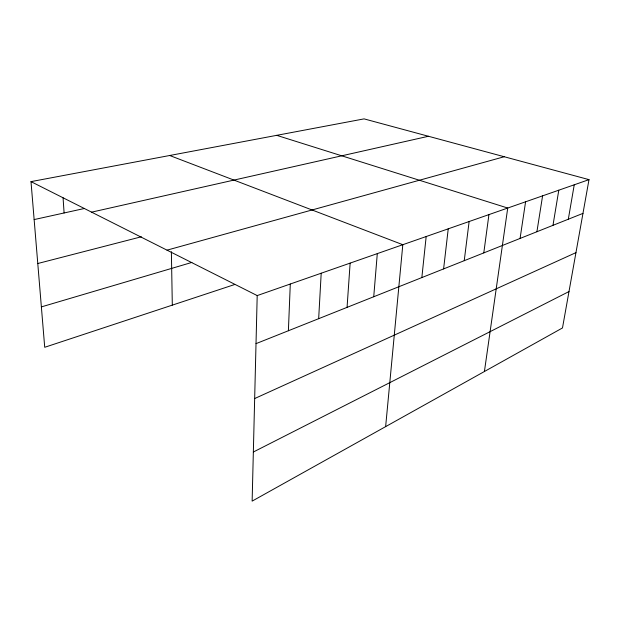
<?xml version="1.0" encoding="UTF-8"?>
<svg xmlns="http://www.w3.org/2000/svg" width="620" height="620" viewBox="0 0 620 620"><rect width="100%" height="100%" fill="white"/><g stroke="black" fill="none" stroke-linecap="round" stroke-linejoin="round"><path stroke-width="0.93" d="M31 181.629L257.199 295.585L252.138 501.123L562.487 327.949L589 179.637L364.079 118.877L31 181.629L44.718 347.285L234.701 284.51M288.385 330.755L290.292 284.022M318.665 318.688L321.199 273.219M347.06 307.373L350.137 263.105M373.736 296.748L377.293 253.619M385.64 426.63L402.814 244.699L169.694 155.504M421.848 277.574L426.173 236.538M443.61 268.902L448.237 228.827M464.233 260.687L469.131 221.526M483.794 252.898L488.932 214.605M484.414 371.512L507.726 208.041L276.706 135.338M520.072 238.444L525.589 201.794M536.912 231.733L542.593 195.85M552.978 225.331L558.79 190.193M568.315 219.224L574.244 184.791M253.347 452.011L568.997 291.547M254.665 398.552L575.949 252.627M256.021 343.643L582.971 213.381M257.199 295.585L589 179.637M41.37 306.9L191.882 262.423M167.02 250.154L504.238 156.736M37.781 263.515L141.352 236.778M91.597 212.156L428.474 136.268M34.139 219.581L84.32 208.506M63.062 197.749L64.1 212.97M171.376 251.728L172.314 305.125"/></g></svg>
